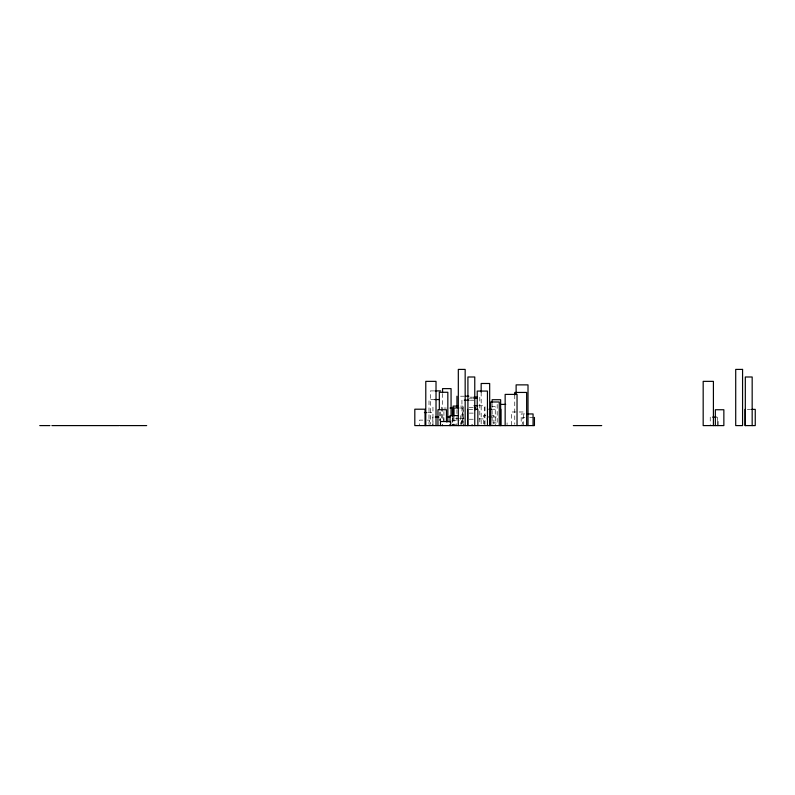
<?xml version="1.0" encoding="UTF-8"?>
<svg xmlns="http://www.w3.org/2000/svg" width="795" height="795" viewBox="0 0 795 795"><rect width="100%" height="100%" fill="white"/><g stroke="black" fill="none" stroke-linecap="round" stroke-linejoin="round"><path stroke-width="0.6" stroke-dasharray="3.98 2.98" d="M433.792 390.901L430.383 390.901L430.383 424.351M460.504 396.208L464.071 396.208M470.292 397.142L472.667 397.142M468.921 398.166L472.488 398.166M434.696 399.547L429.002 399.547L429.002 424.351M470.262 400.203L473.83 400.203M478.6 405.748L484.284 405.748L484.284 424.351M460.534 406.096L462.998 406.096L462.998 423.159M491.847 406.682L495.255 406.682L495.255 425.593M469.259 407.477L475.201 407.477M443.928 408.054L446.353 408.054M460.076 408.004L462.511 408.004L462.511 423.248M491.34 409.246L497.282 409.246M468.752 409.375L473.303 409.375M747.29 409.375L750.699 409.375M427.819 412.535L434.646 412.535M469.259 413.112L475.201 413.112M524.75 413.947L521.182 413.947L521.182 424.431M485.924 415.328L483.648 415.328L483.648 425.593M491.608 415.328L493.884 415.328L493.884 425.593M492.344 416.958L498.296 416.958M524.929 417.415L522.554 417.415L522.554 424.421M529.689 417.415L534.439 417.415M459.48 418.736L452.345 418.736L452.345 424.451M460.663 418.736L464.23 418.736M479.186 418.915L486.311 418.915M469.259 419.233L475.201 419.233M422.821 420.118L419.402 420.118L419.402 425.593M427.372 420.118L429.648 420.118L429.648 425.593M451.749 420.376L459.162 420.376M492.453 422.91L496.1 422.91L496.1 424.699M452.564 424.232L459.391 424.232M717.567 417.107L717.567 420.744M710.233 417.107L710.233 424.381M523.468 425.593L523.468 411.989L511.582 411.989L511.582 425.593M514.753 394.896L514.753 424.361M507.071 422.851L507.071 424.679M497.193 404.407L497.193 424.411M492.135 403.413L492.135 424.361M485.02 406.682L485.02 425.593M481.164 392.154L481.164 424.351M479.802 397.142L479.802 425.593M463.316 407.477L463.316 423.467M461.945 400.203L461.945 424.381M461.627 420.376L461.627 425.593M460.295 415.586L460.295 424.48M456.946 409.673L456.946 424.371M454.005 417.385L454.005 425.593M453.12 417.057L453.12 425.593M452.434 417.405L452.434 425.593M443.928 411.562L443.928 420.913M443.809 417.007L443.809 420.684M442.557 393.555L442.557 420.664M441.464 407.12L441.464 420.664M440.619 411.959L440.619 420.635M440.172 418.319L440.172 420.744M439.247 411.949L439.327 420.654M432.947 407.12L432.947 425.593M432.838 417.107L432.838 425.593"/><path stroke-width="1.19" d="M434.925 390.901L440.619 390.901M465.264 396.208L468.831 396.208M473.86 397.142L477.427 397.142M473.671 398.166L477.239 398.166M434.696 399.547L439.247 399.547M464.32 400.203L469.08 400.203M500.84 404.407L505.7 404.407M474.049 405.748L477.457 405.748M458.059 406.096L453.12 406.096L453.12 415.845M450 408.054L452.434 408.054L452.434 416.242M458.864 408.004L454.005 408.004L454.005 416.212M488.965 409.246L491.34 409.246M474.436 409.375L477.855 409.375L477.855 425.593M751.841 409.375L755.25 409.375L755.25 425.593L745.014 425.593L745.014 409.375M424.411 412.535L426.686 412.535M527.125 413.947L533.067 413.947L533.067 425.593M458.019 415.586L450.059 415.586L450.059 422.254M447.476 417.007L449.92 417.007M488.786 416.958L491.161 416.958M435.282 417.107L438.949 417.107M712.678 417.107L716.345 417.107M39.75 425.593L49.926 425.593M51.904 425.593L119.2 425.593M120.015 425.593L146.678 425.593M573.324 425.593L601.716 425.593M752.169 425.593L752.169 376.989L745.312 376.989L745.312 425.593M717.855 421.529L717.855 425.593M715.351 425.593L715.351 409.743L723.857 409.743L723.857 425.593L703.178 425.593L703.178 381.361L713.413 381.361L713.413 425.593M534.439 417.415L534.439 425.593L414.811 425.593L414.811 409.206L425.047 409.206L425.047 425.593M528.009 425.593L528.009 384.869L516.124 384.869L516.124 393.505M526.638 425.593L526.638 392.442L514.753 392.442L514.753 394.896M517.038 425.593L517.038 394.399L505.153 394.399L505.153 425.593M500.85 409.246L500.85 425.593M500.641 425.593L500.641 399.716L492.135 399.716L492.135 402.181M499.27 425.593L499.27 401.982L490.763 401.982L490.763 425.593M489.879 418.915L489.879 425.593M489.67 425.593L489.67 383.488L481.164 383.488L481.164 392.154M487.454 425.593L487.454 391.07L477.219 391.07L477.219 409.564M475.201 407.477L475.201 409.892M474.764 425.593L474.764 376.989L467.917 376.989L467.917 425.593M472.111 424.689L472.111 425.593M467.619 409.375L467.619 425.593M465.164 425.593L465.164 369.407L458.317 369.407L458.317 425.593M463.604 424.689L463.604 425.593M456.946 396.208L456.946 407.229M451.063 415.735L451.063 388.626L442.557 388.626L442.557 392.323M450.695 425.593L450.695 421.529L440.46 421.529L440.46 425.593M449.771 424.689L449.771 425.593M447.833 421.887L447.833 392.273L439.327 392.273L439.327 409.554M446.462 421.936L446.462 409.743L437.956 409.743L437.956 425.593M442.437 424.689L442.437 425.593M436.018 425.593L436.018 381.361L425.782 381.361L425.782 425.593M742.57 369.407L735.713 369.407L735.713 425.593L742.57 425.593L742.57 369.407"/></g></svg>
